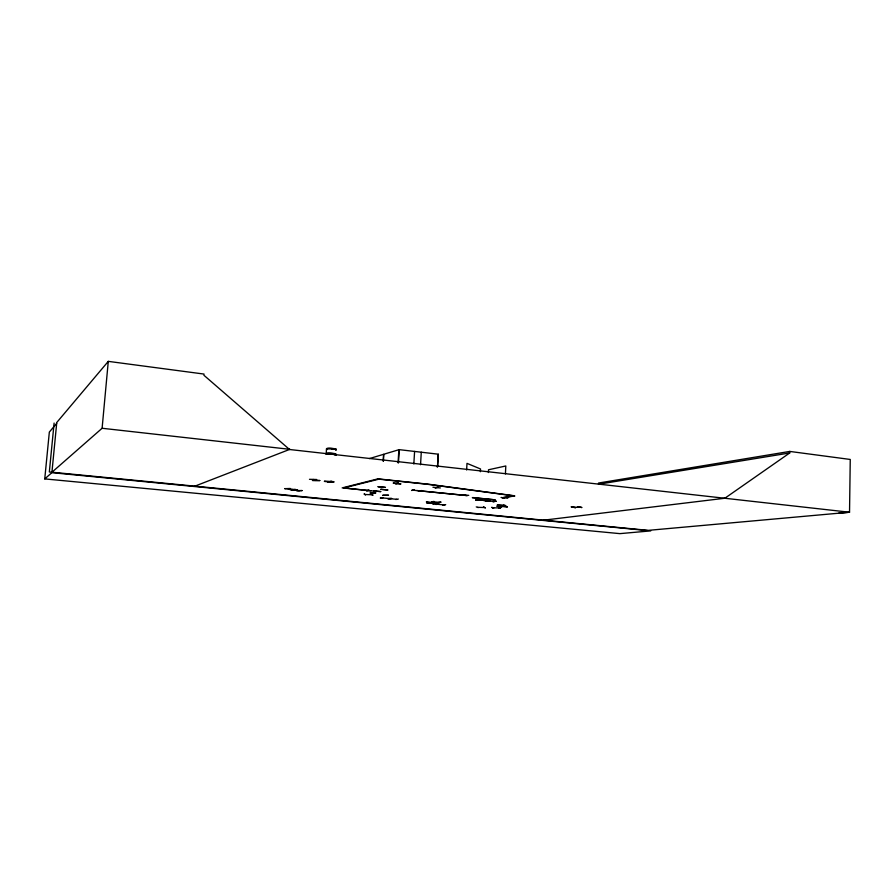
<?xml version="1.0" encoding="UTF-8"?>
<svg xmlns="http://www.w3.org/2000/svg" width="895" height="895" viewBox="0 0 895 895"><rect width="100%" height="100%" fill="white"/><g stroke="black" fill="none" stroke-linecap="round" stroke-linejoin="round"><path stroke-width="1.34" d="M724.849 498.246L789.726 452.959L789.759 451.427L850.25 459.459L849.534 512.231L838.604 513.227M505.418 473.914L505.809 465.971L488.513 469.774L488.368 472.526M480.369 471.721L480.514 468.969L466.989 463.364L466.631 469.987M437.487 466.631L438.192 454.179L399.271 449.659L398.476 462.793M437.588 466.664L438.304 454.212M413.837 463.979L414.586 451.438M420.549 464.729L421.276 452.21M398.062 462.849L398.868 449.726L383.821 454.246L383.396 461.037M383.138 461.115L383.563 454.324L369.434 458.576M326.518 448.865L326.216 453.441A4.9 0.66 3.9 0 1 332.638 453.284A4.9 0.66 3.9 0 1 335.178 454.447M51.932 472.258L102.108 428.269L108.284 361.367L204.015 374.065L203.915 375.262L289.454 449.424M44.75 478.903L51.888 472.661L650.732 530.892L619.888 533.633L44.75 478.903L49.337 432.072L56.676 423.402M54.103 423.067L49.337 471.967L648.181 530.366L849.534 512.231L289.018 449.447M51.888 472.661L56.765 422.485L108.284 361.367M434.69 502.666L426.333 501.95L428 502.464M380.688 491.623L373.696 490.963L380.755 491.556M370.105 492.988L375.911 492.888L370.239 493.033M370.854 490.784L344.038 487.909M378.104 486.701L385.286 487.372M468.767 495.327L461.831 495.293M416.902 490.538L467.324 495.606L413.221 490.214M483.535 500.473L490.27 501.133L483.703 500.462M316.74 479.519L309.48 479.306M296.883 489.654L291.412 489.811L297.073 489.677M284.711 488.636L290.45 488.569L284.979 488.704M575.395 507.689L571.189 506.883M571.457 506.827L575.664 507.655M501.111 507.062L496.971 506.279M497.228 506.257L501.368 507.029M431.155 502.643L426.669 502.979L433.314 502.777L432.307 502.766M488.994 500.518L485.84 501.066L489.296 500.506M438.628 503.963L435.887 504.444L438.897 503.952M431.491 501.882L434.008 501.401M491.691 507.375L493.716 508.159L492.06 507.398M476.241 506.894L478.243 507.61M411.599 490.426L414.228 489.778M395.713 483.803L398.622 483.02M388.732 498.895L391.652 498.425L389.056 498.851M380.263 498.056L383.149 497.575L380.632 498.112M366.279 490.751L369.232 490.214L366.67 490.807M364.209 493.962L365.529 494.89L364.254 494.074M497.15 505.104L505.899 505.608L497.519 505.015M332.034 448.809L333.041 448.854M334.115 481.969L331.396 482.248M194.685 486.231L289.868 449.324L102.108 428.269M414.486 489.811L411.7 490.482M486.88 500.775L487.137 500.808M504.489 497.933L504.265 497.888M343.557 488.032L378.898 479.161M436.827 466.709L437.588 466.754M395.299 483.747L398.253 483.087M381.214 487.148L382.299 487.003M396.787 483.636L397.156 483.49M376.336 490.863L373.774 491.478M376.269 490.93L374.054 491.512M393.285 483.076L400.658 483.938M380.834 489.33L387.994 490.024L380.912 489.296M418.849 491.165L421.735 490.538M390.164 498.235L387.602 498.75M438.405 487.26L434.914 487.797L438.114 487.227M420.348 490.941L420.907 490.93M395.747 499.511L398.364 499.052M440.877 502.084L438.069 502.598M445.699 504.646L442.633 505.026L445.352 504.646M324.527 481.118L333.611 481.655M501.043 497.486L507.733 498.258M789.759 451.427L598.542 483.031L598.498 484.24L789.726 452.959M495.998 501.189L492.809 501.67L496.3 501.245M573.527 507.308L579.613 507.174M499.276 506.682L505.082 506.604M465.21 495.349L465.613 495.371M478.601 499.958L479.172 500.048M543.578 520.185L725.397 498.179M434.713 502.677L433.292 502.766M504.78 505.888L505.429 505.82M434.131 503.527L429.108 502.9M437.062 503.482L432.52 503.773L436.76 503.46M313.037 479.507L313.295 479.608M503.919 505.899L504.791 505.865M484.139 507.51L477.583 507.32M492.876 507.767L499.645 507.98L498.974 507.924M396.865 499.343L390.377 498.705M494.219 501.513L487.842 500.864M443.853 504.881L437.633 504.277M503.281 506.178L507.174 506.917M365.015 494.499L371.861 494.767M381.997 497.844L388.575 498.493M493.011 507.801L493.537 507.812M429.164 502.867L434.701 503.605M475.715 499.992L482.506 500.003M331.407 482.248L324.382 481.409M483.703 507.085L485.347 507.834M500.439 508.338L498.828 507.588L500.484 508.248M371.817 494.364L373.047 495.226L371.526 494.342M332.392 448.988L332.974 449.044M431.211 502.744L428.962 502.576M315.991 480.447L313.049 479.519M499.522 505.697L500.618 505.798M327.671 482.013L328.924 482.136M440.821 502.14L438.337 502.666M433.001 501.759L439.423 502.375M421.668 490.605L418.748 491.21M378.048 486.735L385.465 487.428M377.41 479.004L427.575 484.296L514.826 495.998L502.173 497.754L514.412 495.774L428.448 484.206L377.97 478.859L342.17 487.887L374.882 491.198M432.945 487.238L440.34 487.954M400.826 483.904L393.42 483.076M427.978 502.464L428.973 502.576M503.426 505.116L504.4 505.239M330.747 481.197L331.9 481.342M287.687 488.659L292.732 489.531M294.388 489.833L299.377 490.695M290.181 489.643L295.641 489.509M295.361 489.475L289.98 489.576M503.046 506.134L507.409 506.95M482.483 500.104L475.715 500.025M483.423 507.062L485.358 507.857M577.51 506.704L581.974 507.532L577.756 506.715M327.067 449.033A4.889 0.671 3.9 0 1 328.51 448.283A4.889 0.671 3.9 0 1 334.775 448.764A4.889 0.671 3.9 0 1 335.491 449.682M327.044 449.525A4.878 0.671 3.9 0 1 331.038 448.809A4.878 0.671 3.9 0 1 336.005 450.04M327.033 449.212A4.923 0.682 3.9 0 1 331.06 448.507A4.923 0.682 3.9 0 1 336.061 449.737M326.194 454.246A4.978 0.671 3.9 0 1 331.989 453.843A4.978 0.671 3.9 0 1 335.2 455.085M326.373 454.246A4.911 0.66 3.9 0 1 331.956 454.179A4.911 0.66 3.9 0 1 335.927 455.141M326.216 453.944A4.978 0.671 3.9 0 1 332.011 453.541A4.978 0.671 3.9 0 1 335.211 454.783M472.94 497.564L472.336 497.665L495.248 499.846L472.94 497.564M302.04 490.549L296.592 490.673L302.074 490.605M388.464 495.215L382.713 495.282L388.475 495.259M319.795 480.525L312.4 480.447L319.795 480.559"/></g></svg>
